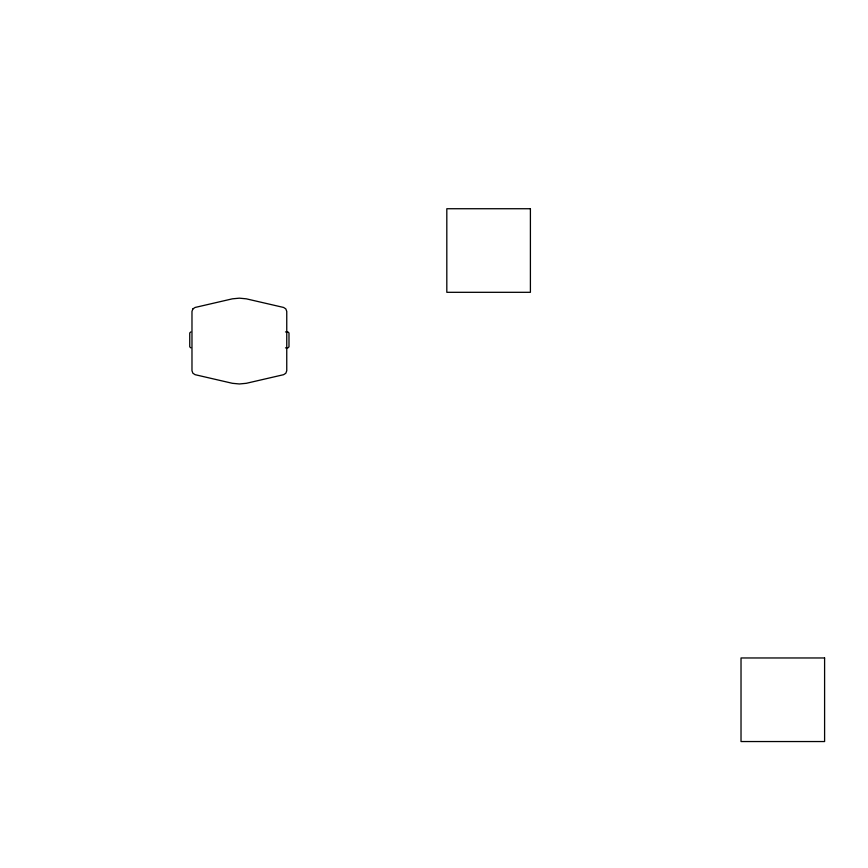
<?xml version="1.0" encoding="UTF-8"?>
<svg xmlns="http://www.w3.org/2000/svg" width="868" height="868" viewBox="0 0 868 868"><rect width="100%" height="100%" fill="white"/><g stroke="black" fill="none" stroke-linecap="round" stroke-linejoin="round"><path stroke-width="1.3" d="M190.786 331.934L189.745 332.976L189.745 346.82L190.786 347.862M285.485 331.934L287.948 331.934L288.99 332.976L288.99 346.82L287.948 347.862L285.485 347.862M192.891 308.91L191.98 311.406L191.98 370.734L192.891 373.229L195.116 374.683L232.407 383.309L239.362 383.971L246.317 383.309L283.619 374.683L285.832 373.229L286.755 370.734L286.755 311.406L285.832 308.91L283.619 307.456L246.317 298.831L239.362 298.169L232.407 298.831L195.116 307.456L192.891 308.91M530.402 208.732L446.814 208.732L446.814 292.31L530.402 292.31L530.402 208.732M824.6 657.966L741.022 657.966L741.022 741.543L824.6 741.543L824.6 657.966"/></g></svg>
